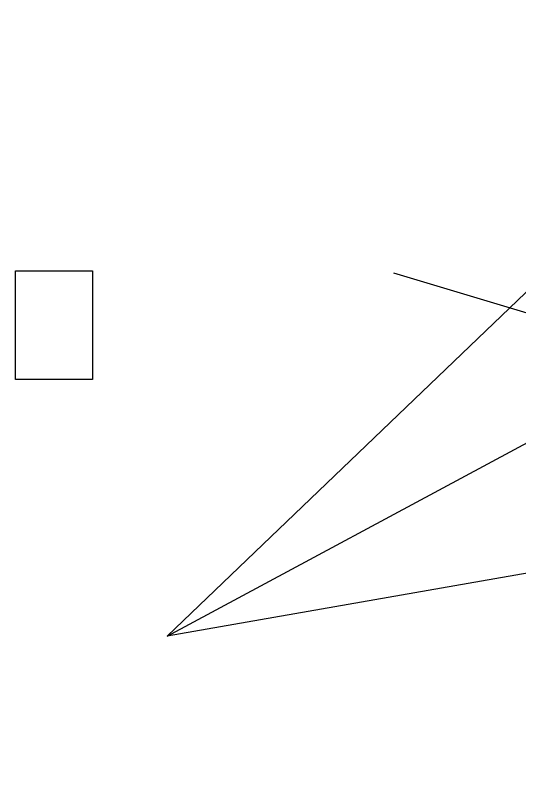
# Model space of a CAD drawing. Header units: millimetres. Extents: x 5121 to 246734, y -48180 to 129206.
# Drawn here: x 205530 to 226132, y -15958 to 15718 of the extents above; entities that cross this region are included whole.
import ezdxf

# ---------------------------------------------------------------- set-up
doc = ezdxf.new("R2010")
doc.units = ezdxf.units.MM
doc.linetypes.add('Dash_2_', pattern=[6.35, 3.175, -3.175])
for name, color, linetype, lineweight in [('G-ANNO-REFR', 1, 'Dash_2_', 18), ('HOA GIO_TIEN GIANG_dwg-1', 250, 'Continuous', 18), ('TEXT', 50, 'Continuous', 9), ('TEXT-1', 7, 'Continuous', 18)]:
    doc.layers.add(name, color=color, linetype=linetype, lineweight=lineweight)
doc.styles.add('Arial_7', font='arial_0.ttf', dxfattribs={"height": 5335.983317})
picture_1 = doc.add_image_def('image1.pdf', size_in_pixel=(3933, 5550))

# ---------------------------------------------------------------- blocks, each defined once
blk = doc.blocks.new('HOA GIO_TIEN GIANG_dwg-1605386-TỔNG THỂ_HOA GIÓ')
at = {"layer": 'TEXT'}
for p, q in [((8395, 10147), (2680, -8828)), ((15264, -15958), (2679, 7475)), ((-5985, 5174), (14714, -1060)), ((-15264, -9710), (9926, 3819))]:
    blk.add_line(p, q, dxfattribs=at)
at = {"layer": 'TEXT', "flags": 128}
blk.add_lwpolyline([(7552, 7347), (9926, 3819), (15264, -15958), (3396, -6448), (-15264, -9710), (2679, 7475), (7552, 7347), (9926, 3819), (15264, -15958), (3396, -6448), (-15264, -9710), (2679, 7475)], close=True, dxfattribs=at)
at = {"layer": 'TEXT-1', "insert": (8045, 15591), "char_height": 5336, "width": 4124.3, "attachment_point": 1, "rotation": 343.2379, "line_spacing_factor": 0.941778, "style": 'Arial_7'}
blk.add_mtext('b', dxfattribs=at)

msp = doc.modelspace()

# ---------------------------------------------------------------- block references
at = {"layer": 'HOA GIO_TIEN GIANG_dwg-1'}
msp.add_blockref('HOA GIO_TIEN GIANG_dwg-1605386-TỔNG THỂ_HOA GIÓ', (227000.5, 0), dxfattribs=at)

# ---------------------------------------------------------------- pictures from other files: only their frames are drawn
at = {"layer": 'G-ANNO-REFR'}
image = msp.add_image(picture_1, insert=(205530.4, 800.8), size_in_units=(3153.2, 4449.2), dxfattribs=at)
image.dxf.flags = 7

doc.saveas('drawing.dxf')
